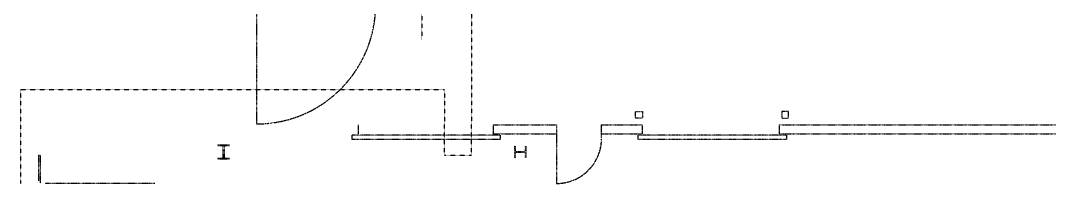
# Model space of a CAD drawing. Header units: millimetres. Extents: x -1732 to 458256, y -4349 to 130988.
# Drawn here: x -1018 to 21844, y 48458 to 52078 of the extents above; entities that cross this region are included whole.
import ezdxf

# ---------------------------------------------------------------- set-up
doc = ezdxf.new("R2010")
doc.units = ezdxf.units.MM
doc.header["$LTSCALE"] = 0.01
doc.header["$MEASUREMENT"] = 0
doc.linetypes.add('HIDDEN2', pattern=[4.7625, 3.175, -1.5875])
doc.linetypes.add('PHANTOM2', pattern=[31.75, 15.875, -3.175, 3.175, -3.175, 3.175, -3.175])
for name, color, linetype in [('F-E-EQP-CAN', 251, 'HIDDEN2'), ('F-E-EQP-PH2', 251, 'PHANTOM2'), ('S-E-ACI', 251, 'PHANTOM2'), ('S-E-BET', 251, 'PHANTOM2')]:
    doc.layers.add(name, color=color, linetype=linetype)

msp = doc.modelspace()

# ---------------------------------------------------------------- linework, layer by layer
at = {"layer": 'F-E-EQP-CAN'}
for p, q in [((7901.42668, 63471.50503), (7901.42668, 51648.12485)), ((9001.37673, 62371.55498), (9001.37673, 49774.29979)), ((-1018.35329, 50548.14737), (-1018.35329, 48458.19473)), ((-1018.35329, 50548.14737), (8401.40231, 50548.14737)), ((8401.40231, 50548.14737), (8401.40231, 49786.95509)), ((8401.40231, 49089.45991), (8401.40231, 49780.65487)), ((9001.37673, 49089.45991), (9001.37673, 49780.81032)), ((8401.40231, 49089.45991), (9001.37673, 49089.45991))]:
    msp.add_line(p, q, dxfattribs=at)
at = {"layer": 'F-E-EQP-PH2'}
for p, q in [((4222.26186, 52430.71748), (4222.26186, 49780.71748)), ((-572.84199, 49075.18135), (-622.84199, 49075.18135)), ((-622.84199, 49075.18135), (-622.84199, 48516.18135)), ((-572.84199, 48466.18135), (-572.84199, 49075.18135)), ((-472.84199, 48466.18135), (1965.15801, 48466.18135))]:
    msp.add_line(p, q, dxfattribs=at)
for points in [[(12798.96435, 49908.16063), (12648.96435, 49908.16063), (12648.96435, 50058.16063), (12798.96435, 50058.16063)], [(15898.86387, 49908.16063), (16048.86387, 49908.16063), (16048.86387, 50058.16063), (15898.86387, 50058.16063)]]:
    msp.add_lwpolyline(points, close=True, dxfattribs=at)
msp.add_arc((4222.26186, 52430.71748), 2650, 270, 0, dxfattribs=at)
at = {"layer": 'S-E-ACI'}
for p, q in [((3363.98186, 49313.16787), (3363.98186, 49297.68708)), ((3363.98186, 49313.16787), (3618.95315, 49313.16787)), ((3363.98186, 49297.68708), (3478.76649, 49297.68708)), ((3478.76649, 49297.68708), (3478.76649, 49018.72193)), ((3504.29654, 49297.68708), (3504.29654, 49018.72193)), ((3504.29654, 49297.68708), (3618.95315, 49297.68708)), ((3618.95315, 49313.16787), (3618.95315, 49297.68708)), ((9966.35219, 49033.2426), (9966.35219, 49283.23042)), ((9966.35219, 49283.23042), (9978.88862, 49283.23042)), ((9978.88862, 49164.459), (9978.88862, 49283.23042)), ((9978.88862, 49164.459), (10203.85845, 49164.459)), ((10203.85845, 49283.23042), (10216.34001, 49283.23042)), ((10203.85845, 49164.459), (10203.85845, 49283.23042)), ((10216.34001, 49033.2426), (10216.34001, 49283.23042)), ((3363.98186, 49018.72193), (3478.76649, 49018.72193)), ((3363.98186, 49018.72193), (3363.98186, 49003.17713)), ((3363.98186, 49003.17713), (3618.95315, 49003.17713)), ((3504.29654, 49018.72193), (3618.95315, 49018.72193)), ((3618.95315, 49018.72193), (3618.95315, 49003.17713)), ((9966.35219, 49033.2426), (9978.88862, 49033.2426)), ((9978.88862, 49151.95001), (10203.85845, 49151.95001)), ((9978.88862, 49033.2426), (9978.88862, 49151.95001)), ((10203.85845, 49033.2426), (10203.85845, 49151.95001)), ((10203.85845, 49033.2426), (10216.34001, 49033.2426))]:
    msp.add_line(p, q, dxfattribs=at)
at = {"layer": 'S-E-BET'}
for p, q in [((6491.44931, 49558.18135), (6491.44931, 49758.16063)), ((6491.44931, 49558.18135), (6491.44931, 49758.16063)), ((9491.35797, 49558.18135), (9491.35797, 49758.16063)), ((9491.35797, 49558.18135), (9491.35797, 49758.16063)), ((9491.35797, 49758.16063), (10892.48258, 49758.16063)), ((10892.48258, 49758.16063), (10892.48258, 48458.19473)), ((11891.72061, 49758.16063), (12803.0989, 49758.16063)), ((11891.72061, 49458.19171), (11891.72061, 49758.16063)), ((12803.0989, 49558.18135), (12803.0989, 49758.16063)), ((15848.86387, 49758.16063), (24609.07086, 49758.16063)), ((15848.86387, 49558.18135), (15848.86387, 49758.16063)), ((15848.86387, 49558.18135), (15848.86387, 49758.16063)), ((6341.45114, 49533.16337), (6341.45114, 49433.17373)), ((9641.36529, 49533.16337), (6341.45114, 49533.16337)), ((9641.36529, 49433.17373), (6341.45114, 49433.17373)), ((9491.35797, 49558.18135), (10892.48258, 49558.18135)), ((9641.36529, 49533.16337), (9641.36529, 49433.17373)), ((11891.72061, 49558.18135), (12803.0989, 49558.18135)), ((12698.95703, 49533.16337), (12698.95703, 49433.17373)), ((15998.87119, 49533.16337), (12698.95703, 49533.16337)), ((15998.87119, 49433.17373), (12698.95703, 49433.17373)), ((15848.86387, 49558.18135), (24359.07086, 49558.18135)), ((15998.87119, 49533.16337), (15998.87119, 49433.17373))]:
    msp.add_line(p, q, dxfattribs=at)
msp.add_arc((10892.47343, 49458.20086), 999.9787, 270, 0, dxfattribs=at)

doc.saveas('drawing.dxf')
